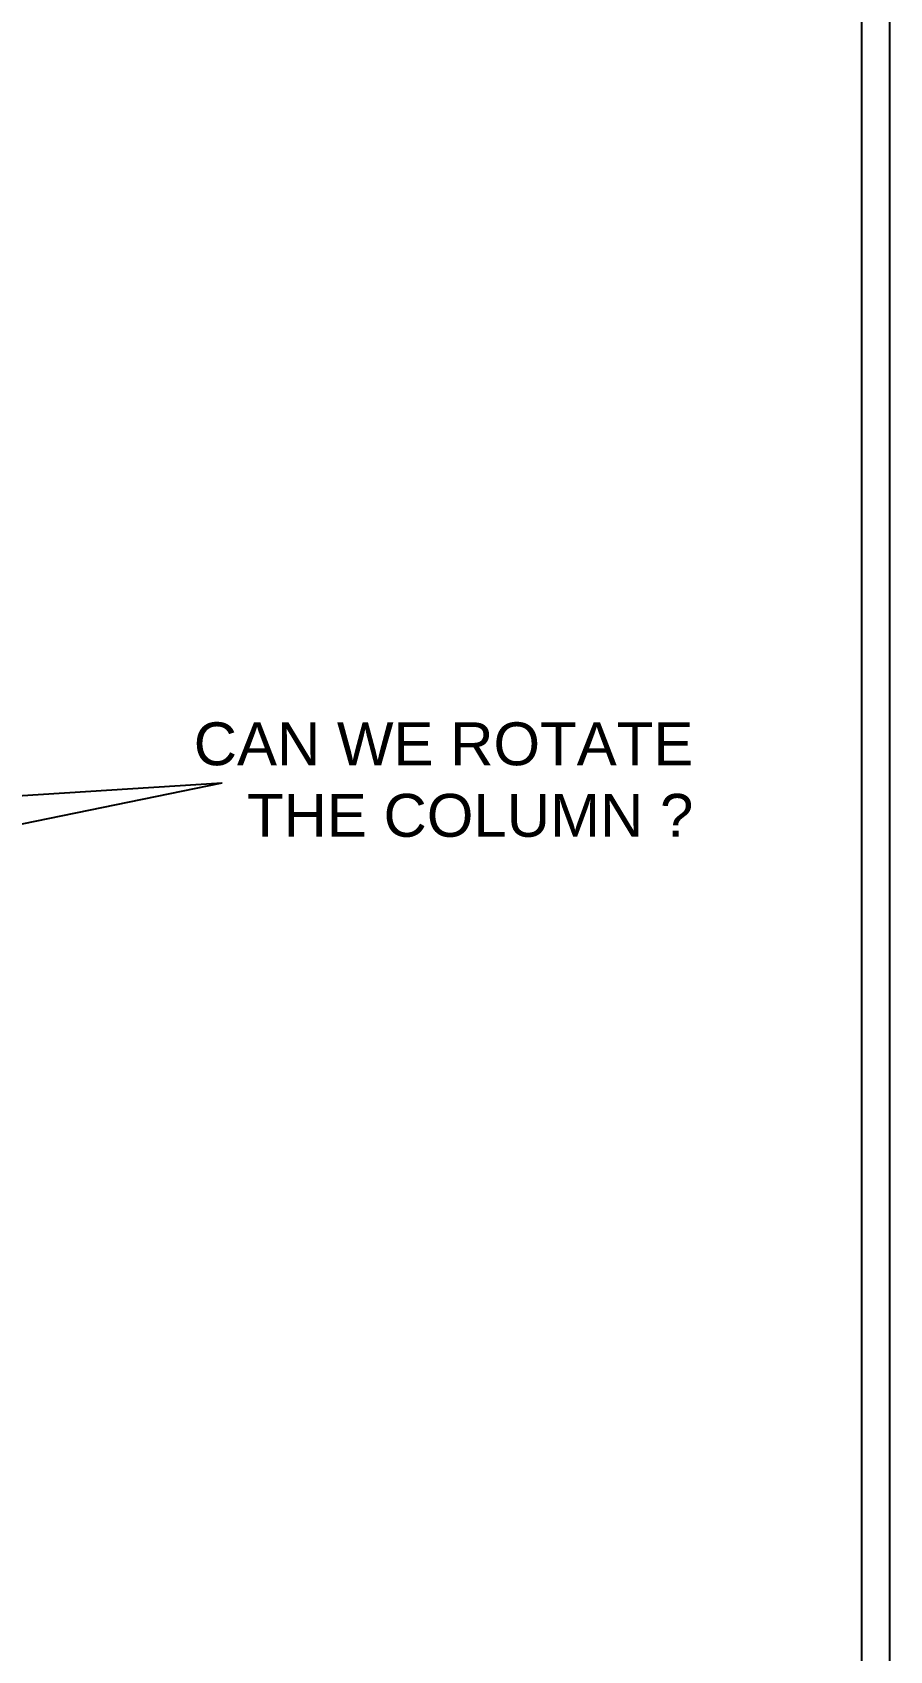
# Model space of a CAD drawing. Header units: inches. Extents: x 16106347 to 16308397, y -515360 to -420631.
# Drawn here: x 16188024 to 16194016, y -503859 to -492543 of the extents above; entities that cross this region are included whole.
import ezdxf

# ---------------------------------------------------------------- set-up
doc = ezdxf.new("R2010")
doc.units = ezdxf.units.IN
doc.header["$LTSCALE"] = 1000
doc.header["$MEASUREMENT"] = 0
doc.layers.add('DIEN HOA', color=111, linetype='Continuous')
doc.layers.add('S-BEAM NO', color=3, linetype='Continuous')
doc.styles.add('ROMANS', font='simplex.shx', dxfattribs={"width": 0.7})
doc.styles.get("Standard").update_dxf_attribs({"font": 'arial.ttf'})
doc.dimstyles.new('dim100', dxfattribs={"dimtxt": 250, "dimasz": 250, "dimexe": 200, "dimexo": 200, "dimgap": 100, "dimtad": 1, "dimdec": 0, "dimzin": 0, "dimdsep": 46, "dimtxsty": 'ROMANS', "dimcen": 0, "dimclrd": 5, "dimclre": 5, "dimclrt": 4, "dimadec": 0, "dimazin": 0, "dimtfac": 1, "dimtdec": 0, "dimtix": 1, "dimtofl": 0, "dimtmove": 2, "dimatfit": 3, "dimfxl": 0, "dimtolj": 1, "dimtzin": 0, "dimlwd": -1, "dimlwe": -1, "dimarcsym": 0})

msp = doc.modelspace()

# ---------------------------------------------------------------- linework, layer by layer
at = {"layer": 'S-BEAM NO', "elevation": 0}
for points in [[(16106347, -420631), (16194016, -420631), (16194016, -515360), (16106347, -515360)], [(16106543, -420827), (16193820, -420827), (16193820, -515164), (16106543, -515164)]]:
    msp.add_lwpolyline(points, close=True, dxfattribs=at)

# ---------------------------------------------------------------- texts
at = {"layer": 'DIEN HOA', "color": 5, "linetype": 'Continuous', "insert": (16192644, -497368, 0), "char_height": 300, "width": 3606.69, "attachment_point": 3}
msp.add_mtext('CAN WE ROTATE THE COLUMN ?', dxfattribs=at)

# ---------------------------------------------------------------- leaders
at = {"layer": 'DIEN HOA', "color": 5, "linetype": 'Continuous'}
for points in [[(16182222, -498246, 0), (16189351, -497791, 0)], [(16187316, -498209, 0), (16189351, -497791, 0)]]:
    msp.add_leader(points, dimstyle='dim100', override={"dimasz": 12, "dimgap": 100, "dimtad": 0}, dxfattribs=at)

doc.saveas('drawing.dxf')
